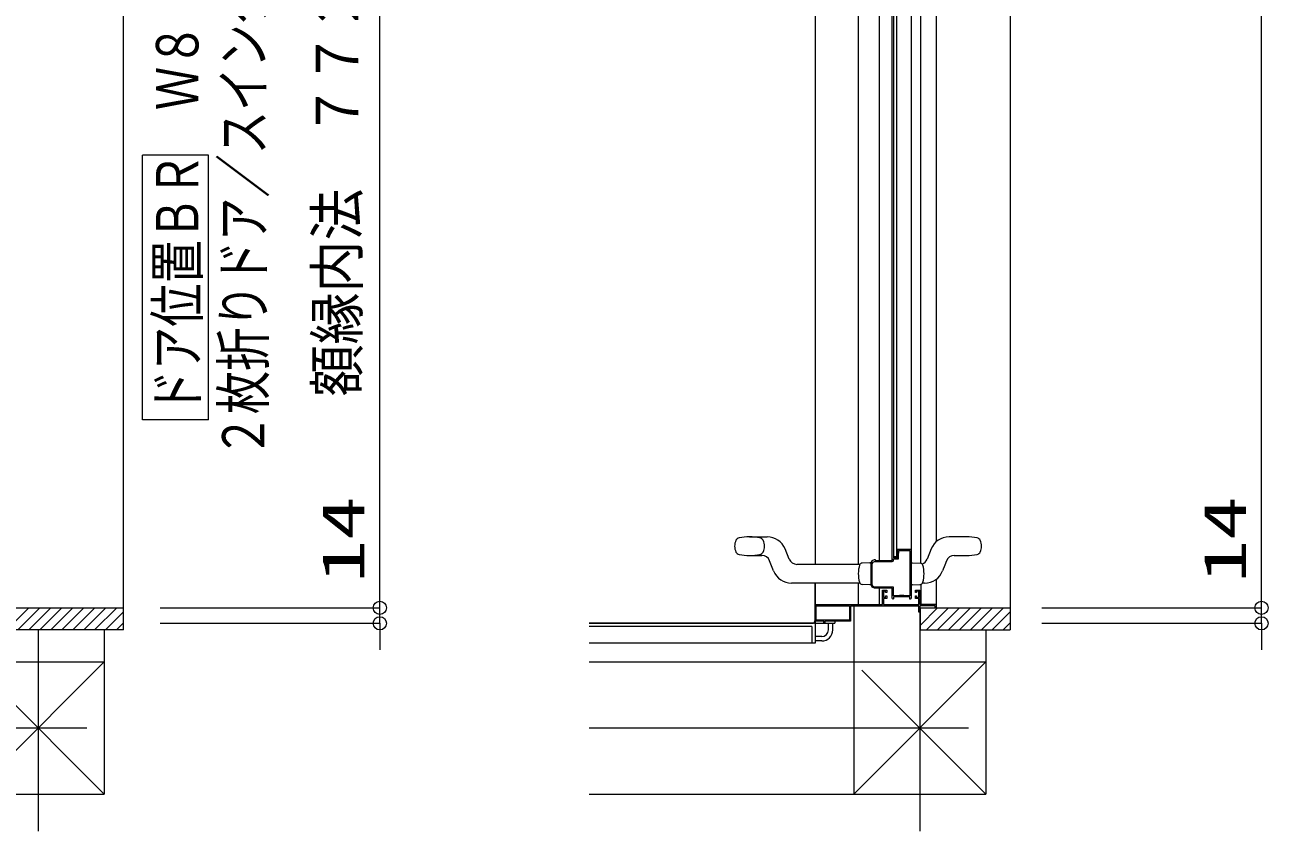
# Model space of a CAD drawing. Units: millimetres on the paper. Extents: x -305 to 305, y -152 to 152.
# Drawn here: x -96.5 to -40.1, y -23.6 to 13 of the extents above; entities that cross this region are included whole.
import ezdxf
from ezdxf.enums import TextEntityAlignment as Align

# ---------------------------------------------------------------- set-up
doc = ezdxf.new("R2010")
doc.units = ezdxf.units.MM
doc.linetypes.add('LONG_CHAIN', pattern=[21, 18, -1, 1, -1])
doc.layers.add('0-0_0', color=7, linetype='Continuous', lineweight=9)
doc.layers.add('0-1_VIEW0001', color=7, linetype='Continuous', lineweight=9)
doc.styles.add('ＭＳ ゴシック', font='')
doc.styles.get('ＭＳ ゴシック').set_extended_font_data('MS Gothic')

# ---------------------------------------------------------------- blocks, each defined once
blk = doc.blocks.new('_ORIGIN')
at = {"layer": '0-0_0'}
blk.add_line((0, 0), (-1, 0), dxfattribs=at)
blk.add_circle((0, 0), 0.5, dxfattribs=at)

msp = doc.modelspace()

# ---------------------------------------------------------------- linework, layer by layer
at = {"layer": '0-0_0'}
for p, q in [((-40.434, -12.859), (-40.434, 62.366)), ((-80.434, -12.859), (-80.434, 24.541)), ((-80.433, -12.859), (-80.433, -12.259)), ((-40.433, -12.859), (-40.433, -12.259)), ((-90.395, -13.459), (-80.434, -13.459)), ((-80.433, -14.159), (-80.433, -13.459)), ((-50.395, -13.459), (-40.434, -13.459)), ((-40.433, -14.159), (-40.433, -13.459)), ((-90.395, -14.159), (-80.433, -14.159)), ((-50.395, -14.159), (-40.433, -14.159)), ((-80.433, -14.759), (-80.433, -15.359)), ((-40.433, -14.759), (-40.433, -15.359))]:
    msp.add_line(p, q, dxfattribs=at)
for points in [[(-90.395, -13.459), (-80.433, -13.459), (-80.433, -8.212)], [(-50.395, -13.459), (-40.433, -13.459), (-40.433, -8.212)]]:
    msp.add_lwpolyline(points, dxfattribs=at)
at = {"layer": '0-1_VIEW0001'}
for p, q in [((-51.831, 63.965), (-51.831, -14.46)), ((-55.889, -11.431), (-55.889, 62.815)), ((-55.184, -10.451), (-55.184, 62.965)), ((-92.059, -14.458), (-92.059, 26.141)), ((-57.774, 25.84), (-57.774, -11.309)), ((-60.684, 24.965), (-60.684, -11.485)), ((-57.184, -11.309), (-57.184, 24.98)), ((-57.13, 25.37), (-57.13, -11.189)), ((-56.98, -11.139), (-56.98, 24.98)), ((-56.334, 24.98), (-56.334, -13.019)), ((-58.724, 24.491), (-58.724, -11.485)), ((-88.205, 7.079), (-91.205, 7.079)), ((-91.205, -4.921), (-91.205, 7.079)), ((-88.205, -4.921), (-88.205, 7.079)), ((-88.205, -4.921), (-91.205, -4.921)), ((-63.659, -10.235), (-62.86, -10.235)), ((-53.809, -10.235), (-54.608, -10.235)), ((-63.659, -11.085), (-63.098, -11.085)), ((-61.864, -11.248), (-62.046, -10.788)), ((-57.984, -11.259), (-57.974, -11.259)), ((-57.959, -11.274), (-57.959, -11.294)), ((-56.98, -11.139), (-57.13, -11.139)), ((-56.969, -10.829), (-56.969, -10.829)), ((-56.967, -10.821), (-56.958, -10.807)), ((-56.954, -10.839), (-56.959, -10.839)), ((-56.948, -10.8), (-56.334, -10.8)), ((-56.945, -10.98), (-56.93, -10.942)), ((-56.929, -10.937), (-56.929, -10.864)), ((-56.903, -10.995), (-56.887, -10.957)), ((-55.422, -10.788), (-55.604, -11.248)), ((-54.37, -11.085), (-53.809, -11.085)), ((-62.567, -11.782), (-62.749, -11.322)), ((-58.653, -11.485), (-61.515, -11.485)), ((-58.209, -11.41), (-58.134, -11.41)), ((-58.134, -11.409), (-58.134, -11.411)), ((-58.134, -12.409), (-58.134, -11.409)), ((-58.134, -11.41), (-58.134, -11.411)), ((-58.089, -12.409), (-58.089, -11.459)), ((-57.984, -11.354), (-57.184, -11.354)), ((-57.944, -11.309), (-57.184, -11.309)), ((-56.334, -11.409), (-56.259, -11.409)), ((-56.259, -11.41), (-55.912, -11.428)), ((-55.912, -11.429), (-55.912, -11.428)), ((-55.912, -11.429), (-55.912, -11.428)), ((-55.798, -11.519), (-55.798, -11.518)), ((-55.798, -11.519), (-55.798, -11.518)), ((-54.799, -11.524), (-54.901, -11.782)), ((-54.719, -11.322), (-54.799, -11.524)), ((-58.654, -12.335), (-61.753, -12.335)), ((-60.684, -12.335), (-60.684, -14.01)), ((-60.684, -12.335), (-60.684, -14.134)), ((-60.684, -13.285), (-60.684, -12.335)), ((-58.724, -12.335), (-58.724, -13.285)), ((-58.209, -12.41), (-58.556, -12.391)), ((-58.134, -12.408), (-58.134, -12.409)), ((-58.134, -12.408), (-58.134, -12.41)), ((-56.259, -12.409), (-55.912, -12.391)), ((-55.889, -12.388), (-55.889, -13.309)), ((-55.715, -12.335), (-55.813, -12.335)), ((-55.182, -13.46), (-55.182, -12.154)), ((-58.134, -12.41), (-58.209, -12.41)), ((-57.774, -12.559), (-57.774, -13.309)), ((-57.634, -12.659), (-57.434, -12.659)), ((-57.634, -13.309), (-57.634, -12.659)), ((-57.584, -12.704), (-57.584, -12.989)), ((-57.484, -12.704), (-57.584, -12.704)), ((-57.484, -12.764), (-57.484, -12.704)), ((-57.434, -12.764), (-57.484, -12.764)), ((-57.484, -12.989), (-57.484, -12.914)), ((-57.484, -12.914), (-57.434, -12.914)), ((-57.434, -12.659), (-57.434, -12.764)), ((-57.434, -12.914), (-57.434, -13.034)), ((-56.499, -12.959), (-57.019, -12.959)), ((-56.259, -12.41), (-56.334, -12.41)), ((-56.134, -12.659), (-55.934, -12.659)), ((-56.134, -12.764), (-56.134, -12.659)), ((-56.084, -12.764), (-56.134, -12.764)), ((-56.134, -12.914), (-56.084, -12.914)), ((-56.134, -13.034), (-56.134, -12.914)), ((-55.984, -12.704), (-56.084, -12.704)), ((-56.084, -12.704), (-56.084, -12.764)), ((-56.084, -12.914), (-56.084, -12.989)), ((-55.934, -12.659), (-55.934, -13.309)), ((-98.809, -13.459), (-92.059, -13.459)), ((-96.359, -13.459), (-97.359, -14.459)), ((-95.859, -13.459), (-96.859, -14.459)), ((-95.359, -13.459), (-96.359, -14.459)), ((-94.859, -13.459), (-95.859, -14.459)), ((-94.359, -13.459), (-95.359, -14.459)), ((-93.859, -13.459), (-94.859, -14.459)), ((-93.359, -13.459), (-94.359, -14.459)), ((-92.864, -13.459), (-93.864, -14.459)), ((-92.369, -13.459), (-93.369, -14.459)), ((-60.684, -13.309), (-57.634, -13.309)), ((-60.684, -14.059), (-60.684, -13.309)), ((-60.639, -13.359), (-59.129, -13.359)), ((-60.639, -14.014), (-60.639, -13.359)), ((-59.129, -13.359), (-59.129, -14.014)), ((-59.084, -13.364), (-55.974, -13.364)), ((-59.084, -13.364), (-59.084, -14.059)), ((-58.934, -13.364), (-58.934, -21.909)), ((-57.584, -12.989), (-57.484, -12.989)), ((-57.434, -13.034), (-57.584, -13.034)), ((-57.584, -13.034), (-57.584, -13.309)), ((-57.584, -13.309), (-55.984, -13.309)), ((-55.984, -13.034), (-56.134, -13.034)), ((-55.984, -13.309), (-55.984, -13.034)), ((-55.974, -13.659), (-55.974, -13.364)), ((-55.182, -13.309), (-55.934, -13.309)), ((-55.934, -13.359), (-55.934, -13.659)), ((-55.125, -13.46), (-55.906, -14.241)), ((-55.906, -14.46), (-55.906, -13.46)), ((-55.906, -13.46), (-51.831, -13.46)), ((-54.63, -13.46), (-55.63, -14.46)), ((-55.199, -13.459), (-55.219, -13.459)), ((-54.131, -13.46), (-55.13, -14.46)), ((-53.631, -13.46), (-54.631, -14.46)), ((-53.131, -13.46), (-54.131, -14.46)), ((-52.636, -13.46), (-53.636, -14.46)), ((-52.14, -13.46), (-53.141, -14.46)), ((-92.059, -13.644), (-92.874, -14.459)), ((-60.284, -14.059), (-60.684, -14.059)), ((-59.129, -14.014), (-60.639, -14.014)), ((-60.284, -14.134), (-60.284, -14.059)), ((-60.244, -14.059), (-60.244, -14.134)), ((-59.084, -14.059), (-60.244, -14.059)), ((-59.784, -14.059), (-59.784, -14.159)), ((-55.934, -13.659), (-55.974, -13.659)), ((-51.831, -13.645), (-52.645, -14.46)), ((-92.059, -14.459), (-98.809, -14.459)), ((-92.934, -14.459), (-92.934, -21.908)), ((-92.059, -14.139), (-92.379, -14.459)), ((-70.934, -14.159), (-60.833, -14.159)), ((-60.709, -14.159), (-70.934, -14.159)), ((-60.834, -14.309), (-70.934, -14.309)), ((-60.834, -14.309), (-60.834, -15.059)), ((-60.684, -14.184), (-60.684, -15.059)), ((-60.659, -14.159), (-59.784, -14.159)), ((-60.244, -14.134), (-60.284, -14.134)), ((-60.084, -14.46), (-60.084, -14.159)), ((-59.884, -14.46), (-59.884, -14.159)), ((-55.906, -14.46), (-51.831, -14.46)), ((-52.934, -14.46), (-52.934, -21.908)), ((-51.831, -14.14), (-52.15, -14.46)), ((-60.684, -15.059), (-70.934, -15.059)), ((-60.384, -14.759), (-60.684, -14.759)), ((-60.384, -14.959), (-60.684, -14.959)), ((-100.784, -15.908), (-92.934, -15.908)), ((-98.934, -21.909), (-92.934, -15.908)), ((-98.559, -16.284), (-92.934, -21.908)), ((-70.934, -15.908), (-52.934, -15.908)), ((-58.934, -21.909), (-52.934, -15.908)), ((-58.559, -16.284), (-52.934, -21.908)), ((-100.385, -21.908), (-92.934, -21.908)), ((-70.934, -21.908), (-52.934, -21.908))]:
    msp.add_line(p, q, dxfattribs=at)
at = {"layer": '0-1_VIEW0001', "linetype": 'LONG_CHAIN'}
for p, q in [((-55.934, -13.644), (-55.934, -23.587)), ((-95.934, -14.459), (-95.934, -23.587)), ((-100.385, -18.908), (-93.72, -18.908)), ((-70.934, -18.908), (-53.72, -18.908))]:
    msp.add_line(p, q, dxfattribs=at)
at = {"layer": '0-1_VIEW0001'}
for points in [[(-58.134, -11.409), (-58.09, -11.303), (-57.984, -11.259)], [(-56.384, -10.849), (-56.384, -12.919), (-56.634, -12.919), (-56.659, -12.894), (-56.859, -12.894), (-56.884, -12.919), (-57.134, -12.919), (-57.134, -12.514), (-57.984, -12.514)], [(-57.974, -11.259), (-57.963, -11.264), (-57.959, -11.274)], [(-57.134, -11.304), (-57.134, -11.234), (-56.904, -11.234), (-56.904, -11.001)], [(-57.13, -11.189), (-56.949, -11.189), (-56.949, -10.999)], [(-56.969, -10.829), (-56.968, -10.825), (-56.967, -10.821)], [(-56.959, -10.839), (-56.966, -10.837), (-56.969, -10.829)], [(-56.958, -10.807), (-56.953, -10.801), (-56.948, -10.8)], [(-56.929, -10.864), (-56.936, -10.847), (-56.954, -10.839)], [(-56.949, -10.999), (-56.948, -10.99), (-56.945, -10.98)], [(-56.93, -10.942), (-56.929, -10.939), (-56.929, -10.937)], [(-56.904, -11.001), (-56.904, -10.998), (-56.903, -10.995)], [(-56.887, -10.957), (-56.885, -10.948), (-56.884, -10.938)], [(-56.884, -10.938), (-56.884, -10.849), (-56.384, -10.849)], [(-58.134, -11.41), (-58.209, -11.41), (-58.556, -11.428)], [(-58.089, -11.459), (-58.058, -11.385), (-57.984, -11.354)], [(-57.959, -11.294), (-57.954, -11.305), (-57.944, -11.309)], [(-57.184, -11.354), (-57.149, -11.34), (-57.134, -11.304)], [(-57.984, -12.559), (-58.09, -12.515), (-58.134, -12.409)], [(-57.984, -12.514), (-58.058, -12.484), (-58.089, -12.409)], [(-57.184, -13.019), (-57.184, -12.559), (-57.984, -12.559)], [(-56.384, -13.049), (-56.384, -12.959), (-57.134, -12.959), (-57.134, -13.049)], [(-56.084, -12.989), (-55.984, -12.989), (-55.984, -12.704)], [(-57.134, -13.049), (-57.137, -13.057), (-57.144, -13.059), (-57.172, -13.048), (-57.184, -13.019)], [(-56.334, -13.019), (-56.346, -13.048), (-56.374, -13.059), (-56.381, -13.057), (-56.384, -13.049)], [(-55.234, -13.46), (-55.234, -13.359), (-55.934, -13.359)]]:
    msp.add_lwpolyline(points, dxfattribs=at)
for centre, radius, start, end in [((-63.709, -10.66), 0.625, 154.66, 205.34), ((-64.093, -10.478), 0.2, 101.3412, 154.66), ((-63.659, -12.642), 2.408, 78.6588, 101.3412), ((-63.225, -10.478), 0.2, 25.34, 78.6588), ((-63.609, -10.66), 0.625, 334.66, 25.34), ((-62.86, -11.11), 0.875, 21.6036, 90), ((-54.608, -11.11), 0.875, 90, 158.3964), ((-53.809, -12.642), 2.408, 78.6588, 90), ((-53.375, -10.478), 0.2, 25.34, 78.6588), ((-53.759, -10.66), 0.625, 334.66, 25.34), ((-64.093, -10.842), 0.2, 205.34, 258.6588), ((-63.659, -8.677), 2.408, 258.6588, 281.3412), ((-63.225, -10.842), 0.2, 281.3412, 334.66), ((-63.098, -11.46), 0.375, 21.6036, 90), ((-61.515, -11.11), 0.375, 201.6036, 270), ((-55.953, -11.11), 0.375, 289.0634, 338.3964), ((-54.37, -11.46), 0.375, 90, 158.3964), ((-53.809, -8.677), 2.408, 270, 281.3412), ((-53.375, -10.842), 0.2, 281.3412, 334.66), ((-61.753, -11.46), 0.875, 201.6036, 270), ((-57.303, -11.91), 1.421, 163.7963, 195.7817), ((-58.55, -11.553), 0.125, 93.001, 161.5432), ((-55.918, -11.553), 0.125, 15.9428, 86.999), ((-57.164, -11.91), 1.421, 344.2304, 15.9811), ((-55.715, -11.46), 0.875, 270, 338.3964), ((-58.55, -12.267), 0.125, 193.6794, 266.999), ((-55.918, -12.267), 0.125, 273.0011, 346.479), ((-60.834, -14.009), 0.15, 270, 0), ((-60.709, -14.184), 0.025, 360, 90), ((-60.659, -14.134), 0.025, 180, 270), ((-60.384, -14.459), 0.5, 270, 0), ((-60.384, -14.459), 0.3, 270, 0)]:
    msp.add_arc(centre, radius, start, end, dxfattribs=at)

# ---------------------------------------------------------------- block references
at = {"layer": '0-0_0', "xscale": 0.6, "yscale": 0.6}
for p, rotation in [((-80.434, -13.459), 270), ((-80.433, -13.459), 270), ((-40.434, -13.459), 270), ((-40.433, -13.459), 270), ((-80.433, -14.159), 90), ((-40.433, -14.159), 90)]:
    msp.add_blockref('_ORIGIN', p, dxfattribs=dict(at, rotation=rotation))

# ---------------------------------------------------------------- texts
at = {"layer": '0-0_0', "style": 'ＭＳ ゴシック'}
for s, width, p in [('額縁内法\u3000７７２', 0.9, (-80.837, -3.869)), ('14', 1.5, (-80.563, -12.331)), ('14', 1.5, (-40.563, -12.331))]:
    msp.add_text(s, height=1.921, rotation=90, dxfattribs=dict(at, width=width)).set_placement(p, align=Align.BOTTOM_LEFT)
at = {"layer": '0-1_VIEW0001', "style": 'ＭＳ ゴシック', "width": 0.75}
for s, p in [('２枚折りドア／スイングドア', (-85.088, -6.636)), ('ドア位置ＢＲ\u3000Ｗ８００', (-88.085, -4.636))]:
    msp.add_text(s, height=1.921, rotation=90, dxfattribs=at).set_placement(p, align=Align.BOTTOM_LEFT)

doc.saveas('drawing.dxf')
